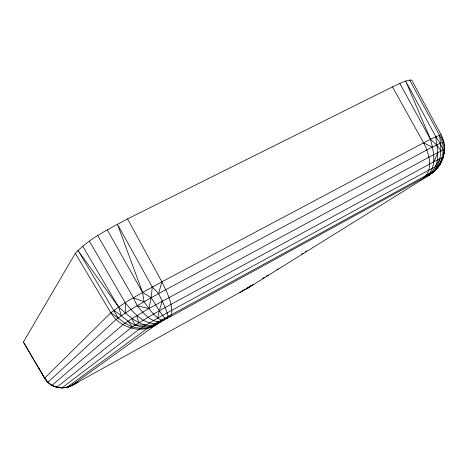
<?xml version="1.0" encoding="UTF-8"?>
<svg xmlns="http://www.w3.org/2000/svg" width="468" height="468" viewBox="0 0 468 468"><rect width="100%" height="100%" fill="white"/><g stroke="black" fill="none" stroke-linecap="round" stroke-linejoin="round"><path stroke-width="0.7" d="M46.543 380.279L44.706 378.343L23.4 342.05L75.295 253.363C89.645 237.996 109.383 228.887 127.571 218.878L392.471 86.867C398.707 84.41 404.838 79.876 411.758 80.098L441.143 134.784C447.227 146.484 444.699 161.46 435.211 170.592L427.126 176.494L248.999 287.393L78.185 382.023C68.035 389.511 51.702 390.874 44.706 378.343L23.4 342.05M443.418 155.452L443.529 153.434M431.584 172.224L425.979 176.664C437.65 167.597 433.696 151.439 430.455 139.253L405.639 81.063L435.819 136.662C436.457 146.665 440.09 157.049 435.287 166.637C432.648 171.493 428.846 175.757 423.68 177.91L160.735 321.972L155.013 325.476L71.809 385.369L66.912 387.381L147.326 328.448L154.931 323.727L435.117 170.528L440.014 164.414L443.214 157.289L444.6 149.895L443.752 141.95L436.615 144.916L426.892 149.941L165.789 289.698C148.947 299.099 131.648 307.991 116.122 319.509L47.759 382.374L44.712 378.056L110.846 312.77C126.612 300.591 144.518 291.5 161.869 281.824L423.599 142.804L435.819 136.662L441.143 134.784M107.266 229.864L142.588 292.459L151.24 297.689L159.319 310.787L164.689 318.129L163.753 320.235L161.232 320.083C153.691 316.046 148.929 308.529 144.05 301.784L142.588 292.459L117.404 224.16L152.258 287.024L151.24 297.689L148.859 308.541L131.894 318.632L122.903 324.728L51.866 385.462L56.452 387.018M439.434 135.153C447.677 148.947 441.774 168.363 427.693 175.775C442.465 167.298 441.938 149.748 439.434 135.153L409.681 79.952M442.506 158.166L443.313 157.47L444.489 149.631L437.913 152.504L428.951 157.195L148.859 308.541L137.247 305.756L133.415 297.806L97.748 235.644M67.17 387.288L72.271 385.205L67.17 387.288L61.764 388.048L139.043 329.343L157.757 317.994L159.319 310.787L162.256 301.012L158.576 293.611L152.258 287.024M158.576 293.611L161.869 281.824L127.571 218.878M442.266 158.804L440.113 164.525L428.928 170.03L157.757 317.994M242.974 290.248L242.681 291.008L241.605 291.213M62.133 387.919L56.64 387.393L130.718 328.074L135.129 325.055L153.539 314.069L170.995 304.34L433.883 161.776L437.913 152.504M439.745 164.432L440.85 161.928M162.256 301.012L165.204 307.511L168.205 316.163L167 318.404L164.689 318.129M435.287 166.637L440.248 158.523L443.214 157.289M250.918 285.79L247.759 288.118L248.485 287.118M245.618 289.054L244.495 289.99L243.483 290.16M246.226 289.008L247.578 287.873M247.759 288.118L249.608 286.586M250.953 285.796L248.999 287.393L253.416 284.216M429.431 173.365L423.68 177.91C433.941 168.995 428.91 153.135 423.599 142.804L392.471 86.867M428.934 175.266L435.211 170.592L428.7 175.301M435.117 170.528L428.395 175.675L434.749 170.966L439.47 165.058L438.563 165.684M427.693 175.775L434.474 170.785M432.765 172.271L433.76 171.639L427.126 176.494L432.268 172.581L429.794 174.131M262.7 278.419L264.555 277.261M266.409 276.102L268.269 274.944M276.933 269.533L278.167 268.761M301.685 254.083L302.925 253.311M305.399 251.766L306.639 250.994M69.995 385.854L68.737 386.515L73.23 384.714L70.645 385.626M433.883 161.776L440.248 158.523M72.628 384.784L74.605 383.982L73.265 384.099M66.912 387.381L71.809 385.369C62.607 390.528 50.053 387.176 44.712 378.056M67.784 386.995L72.271 385.205M158.161 323.493C142.477 330.537 129.396 316.239 118.579 307.037L77.893 250.263L113.701 310.43C121.37 314.648 126.857 321.861 135.129 325.055C142.711 327.846 151.065 327.465 158.161 323.493C143.717 325.383 133.544 312.63 125.26 302.755L89.394 241.166M75.295 253.363L110.846 312.77C118.24 317.257 124.038 324.096 132.444 326.822C140.359 329.174 148.877 328.559 156.213 324.687L150.099 326.635M75.781 382.847L78.185 382.023M72.756 384.614L74.605 383.982M74.476 383.684L76.296 383.064M148.432 327.694L155.013 325.476C139.797 333.807 119.568 327.53 110.846 312.77M154.931 323.727L160.735 321.972C150.433 322.2 143.19 312.987 137.247 305.756M157.944 321.972L163.753 320.235M51.866 385.462L52.422 385.299M47.759 382.374L48.385 382.216M239.218 292.342L240.915 291.991M63.666 387.451L65.04 387.299M145.653 325.084L135.129 325.055L131.894 318.632M57.757 387.276L59.717 387.369M168.205 316.163L170.253 316.608L171.662 314.262C172.657 302.702 166.748 291.909 161.869 281.824M133.415 297.806L144.05 301.784M55.101 386.41L56.435 386.966M423.599 142.804L432.169 147.163M127.846 321.218L132.444 326.822M441.108 150.948L436.615 144.916L430.455 139.253L399.807 83.403M435.819 136.662L440.084 143.278L443.319 149.988M113.701 310.43L118.147 317.889M82.66 246.127L118.579 307.037L121.376 315.631M38.832 367.632L39.523 368.889M40.213 370.153L40.903 371.411M41.599 372.668L44.706 378.343M441.447 136.773L443.88 142.29L443.752 141.95M136.861 315.59L138.698 322.821M125.26 302.755L125.722 312.794"/></g></svg>
